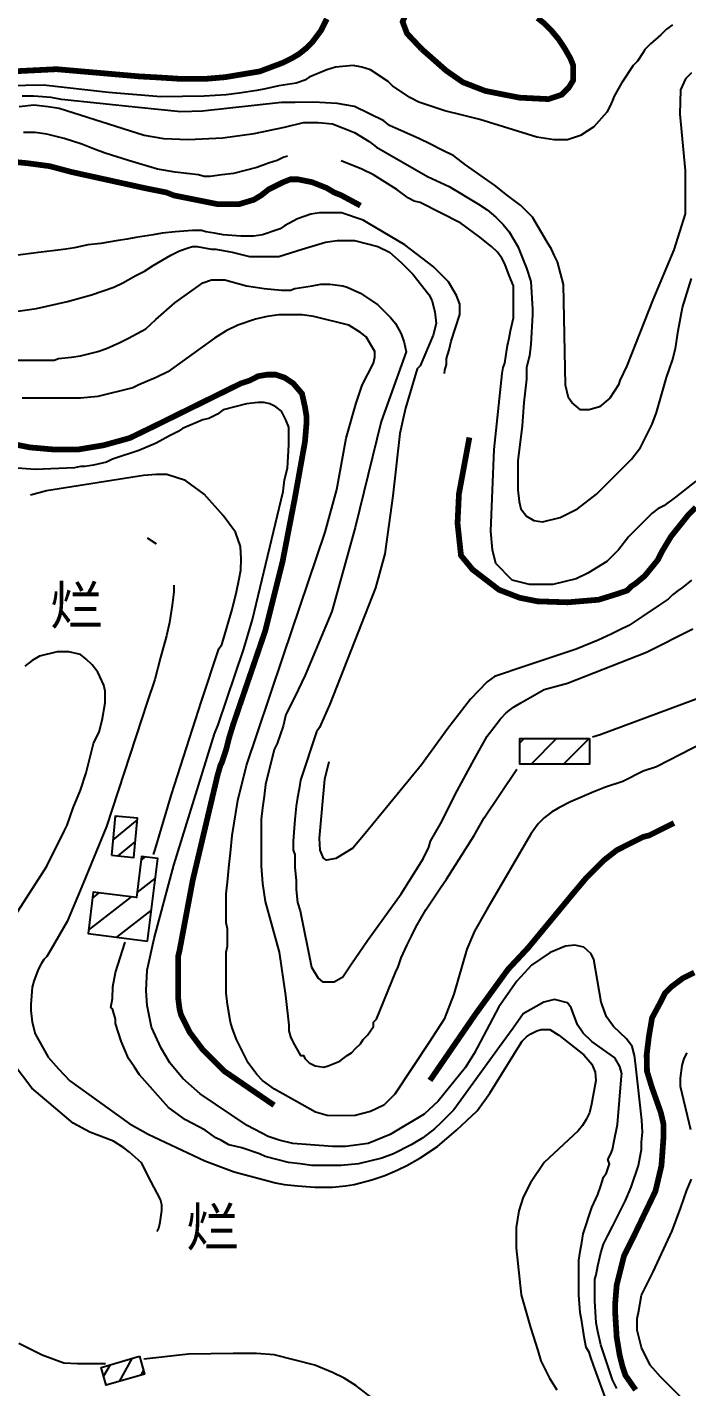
# Model space of a CAD drawing. Extents: x 35515948 to 35520624, y 3302916 to 3308279.
# Drawn here: x 35519017 to 35519304, y 3306207 to 3306799 of the extents above; entities that cross this region are included whole.
import ezdxf

# ---------------------------------------------------------------- set-up
doc = ezdxf.new("R2010")
doc.units = 0
doc.header["$LTSCALE"] = 10000
doc.header["$MEASUREMENT"] = 0
for name, color, linetype in [('2113', 7, 'CONTINUOUS'), ('8111', 34, 'CONTINUOUS'), ('8112', 34, 'CONTINUOUS')]:
    doc.layers.add(name, color=color, linetype=linetype)
doc.styles.add('仿宋体', font='')
doc.styles.get('仿宋体').set_extended_font_data('文鼎CS仿宋体')

msp = doc.modelspace()

# ---------------------------------------------------------------- linework, layer by layer
at = {"layer": '2113', "linetype": 'Continuous', "ltscale": 0.005}
for p, q in [((35519233.43, 3306489.03), (35519231.61, 3306487.22)), ((35519247.57, 3306489.03), (35519236.49, 3306477.96)), ((35519261.71, 3306489.03), (35519250.64, 3306477.96)), ((35519055.3, 3306454.49), (35519056.18, 3306455.21)), ((35519054.37, 3306444.87), (35519065.08, 3306453.68)), ((35519056.76, 3306437.99), (35519064.15, 3306444.06)), ((35519066.68, 3306436.04), (35519068.61, 3306437.55)), ((35519064.92, 3306422.01), (35519072.83, 3306428.16)), ((35519043.79, 3306405.57), (35519062.51, 3306420.13)), ((35519045.55, 3306419.61), (35519048.47, 3306421.88)), ((35519056.17, 3306402.53), (35519071.08, 3306414.13)), ((35519062.61, 3306219.08), (35519057.09, 3306209.1)), ((35519053.14, 3306216.35), (35519050.35, 3306211.32)), ((35519067.74, 3306213.94), (35519066.57, 3306211.82))]:
    msp.add_line(p, q, dxfattribs=at)
for points in [[(35519261.87, 3306489.03), (35519261.87, 3306477.96), (35519231.61, 3306477.96), (35519231.61, 3306489.03)], [(35519053.73, 3306438.29), (35519063.49, 3306437.33), (35519065.15, 3306454.34), (35519055.38, 3306455.29)], [(35519069.42, 3306400.88), (35519073.92, 3306436.88), (35519066.89, 3306437.76), (35519064.65, 3306419.86), (35519045.87, 3306422.21), (35519043.61, 3306404.1)], [(35519065.98, 3306220.05), (35519068.21, 3306212.3), (35519051.45, 3306207.48), (35519049.22, 3306215.23)]]:
    msp.add_lwpolyline(points, close=True, dxfattribs=at)
at = {"layer": '8111', "linetype": 'Continuous', "ltscale": 0.005, "flags": 128}
for points, elevation in [([(35519298.04, 3306799.94), (35519295.5, 3306798.03), (35519292.96, 3306795.49), (35519288.52, 3306791.68), (35519285.98, 3306789.14), (35519285.34, 3306787.87), (35519282.8, 3306784.06), (35519280.9, 3306782.15), (35519275.81, 3306774.54), (35519272.64, 3306768.82), (35519272.01, 3306766.92), (35519270.73, 3306764.38), (35519270.73, 3306764.38)], 470), ([(35519270.73, 3306764.38), (35519269.47, 3306761.83), (35519263.75, 3306755.48), (35519258.03, 3306751.67), (35519252.32, 3306749.77), (35519246.6, 3306749.77), (35519242.8, 3306750.4), (35519238.98, 3306751.04), (35519214.22, 3306758.66), (35519206.6, 3306760.56), (35519198.98, 3306762.47), (35519187.55, 3306766.28), (35519183.74, 3306768.19), (35519176.12, 3306773.27), (35519174.22, 3306775.17), (35519166.59, 3306780.25), (35519162.78, 3306781.52), (35519158.98, 3306782.15), (35519151.35, 3306781.52), (35519147.55, 3306780.25), (35519139.92, 3306777.08), (35519138.02, 3306775.81), (35519134.21, 3306774.54), (35519130.4, 3306773.9), (35519126.59, 3306773.27), (35519120.88, 3306772), (35519117.06, 3306771.36), (35519109.45, 3306770.09), (35519103.73, 3306769.46), (35519094.2, 3306768.82), (35519075.2, 3306768.61), (35519052.5, 3306770.5), (35519024.13, 3306773.65), (35519008.48, 3306773.27)], 470), ([(35519306.3, 3306778.98), (35519303.76, 3306776.44), (35519301.49, 3306771.57), (35519301.32, 3306761.06), (35519303.58, 3306736.41), (35519303.58, 3306717.66), (35519298.66, 3306701.84), (35519289.52, 3306680.1), (35519278.17, 3306651.44), (35519275.18, 3306644.99), (35519274.55, 3306643.09), (35519270.73, 3306637.37), (35519266.29, 3306633.56), (35519261.84, 3306632.29), (35519258.03, 3306632.29), (35519254.19, 3306635.38), (35519252.8, 3306637.46), (35519251.41, 3306643.02), (35519250.54, 3306686.85), (35519248.02, 3306696.75), (35519246.6, 3306699.6), (35519245.34, 3306702.14), (35519243.43, 3306705.32), (35519237.08, 3306716.11), (35519232, 3306721.19), (35519226.28, 3306725.64), (35519220.57, 3306730.08), (35519207.87, 3306738.97), (35519202.79, 3306742.78), (35519197.71, 3306745.32), (35519192.63, 3306747.86), (35519187.55, 3306750.4), (35519177.39, 3306754.85), (35519174.85, 3306756.12), (35519172.31, 3306758.02), (35519159.61, 3306764.38), (35519151.99, 3306765.65), (35519141.83, 3306766.28), (35519133.83, 3306766.09), (35519127.84, 3306766.09), (35519093.48, 3306762.31), (35519084.03, 3306761.99), (35519065.43, 3306763.88), (35519032.01, 3306767.35), (35519027.53, 3306768.19), (35519019.91, 3306768.82), (35519014.83, 3306768.82)], 465), ([(35519013.56, 3306764.38), (35519019.91, 3306765.01), (35519026.26, 3306764.38), (35519031.07, 3306763.57), (35519067.95, 3306751.91), (35519076.46, 3306750.34), (35519087.18, 3306750.02), (35519102.31, 3306750.65), (35519115.86, 3306752.54), (35519129.1, 3306755.38), (35519137.38, 3306757.39), (35519143.73, 3306757.39), (35519150.09, 3306756.75), (35519159.61, 3306752.94), (35519165.96, 3306749.13), (35519169.13, 3306746.59), (35519191.36, 3306733.89), (35519200.88, 3306729.45), (35519213.59, 3306721.83), (35519217.4, 3306719.29), (35519221.2, 3306716.11), (35519224.38, 3306712.94), (35519226.92, 3306709.76), (35519230.73, 3306703.41), (35519234.54, 3306693.89), (35519236.45, 3306688.17), (35519237.08, 3306676.11), (35519237.08, 3306673.57), (35519236.45, 3306660.87), (35519235.81, 3306655.79), (35519234.54, 3306650.71), (35519234.54, 3306645.63), (35519233.27, 3306635.47), (35519232.63, 3306625.31), (35519230.73, 3306610.07), (35519230.73, 3306597.37), (35519231.37, 3306592.29), (35519232, 3306589.11), (35519234.54, 3306585.94), (35519237.72, 3306584.03), (35519241.52, 3306583.4), (35519249.15, 3306585.3), (35519256.77, 3306589.11), (35519265.02, 3306595.46), (35519280.26, 3306610.7), (35519284.07, 3306615.78), (35519289.15, 3306625.94), (35519291.05, 3306631.02), (35519295.5, 3306646.26), (35519298.04, 3306653.88), (35519299.31, 3306658.96), (35519300.58, 3306666.58), (35519302.48, 3306676.74), (35519306.3, 3306689.44)], 460), ([(35519130.46, 3306742.64), (35519128.49, 3306742.15), (35519125.95, 3306740.88), (35519122.15, 3306739.61), (35519117.06, 3306737.7), (35519106.91, 3306735.16), (35519101.83, 3306734.53), (35519096.74, 3306733.89), (35519094.2, 3306733.89), (35519091.66, 3306734.53), (35519086.59, 3306735.16), (35519081.51, 3306735.8), (35519073.88, 3306737.07), (35519061.19, 3306740.88), (35519051.02, 3306744.05), (35519045.95, 3306745.96), (35519040.87, 3306747.86), (35519033.24, 3306750.4), (35519025.62, 3306752.31), (35519020.55, 3306752.94), (35519015.47, 3306752.94)], 455), ([(35519308.2, 3306601.18), (35519299.31, 3306594.19), (35519294.23, 3306590.38), (35519291.69, 3306589.11), (35519289.15, 3306587.21), (35519278.99, 3306577.05), (35519274.55, 3306571.33), (35519269.47, 3306566.25), (35519261.21, 3306561.17), (35519256.13, 3306558.63), (35519245.97, 3306556.09), (35519235.81, 3306556.09), (35519228.19, 3306558), (35519221.12, 3306565.33), (35519219.73, 3306571.32), (35519219.03, 3306579.39), (35519220.42, 3306614.98), (35519223.89, 3306648.05), (35519224.38, 3306650.71), (35519225.02, 3306652.61), (35519225.65, 3306656.42), (35519226.28, 3306660.23), (35519226.92, 3306663.41), (35519227.55, 3306666.58), (35519228.83, 3306672.3), (35519228.83, 3306678.01), (35519228.83, 3306684.36), (35519228.83, 3306686.27), (35519226.92, 3306690.71), (35519225.02, 3306695.79), (35519223.74, 3306698.33), (35519221.84, 3306700.87), (35519219.3, 3306703.41), (35519213.59, 3306707.86), (35519205.97, 3306713.57), (35519188.19, 3306722.46), (35519185.65, 3306723.1), (35519183.1, 3306724.37), (35519178.02, 3306728.18), (35519172.95, 3306731.35), (35519167.87, 3306734.53), (35519162.78, 3306737.07), (35519153.74, 3306740.65)], 455), ([(35519198.81, 3306648.07), (35519198.98, 3306649.44), (35519199.62, 3306651.98), (35519199.62, 3306654.52), (35519200.88, 3306658.33), (35519201.75, 3306662.15), (35519205.53, 3306673.8), (35519205.53, 3306678.21), (35519203.96, 3306681.99), (35519200.49, 3306687.97), (35519193.87, 3306694.59), (35519181.57, 3306704.04), (35519165.5, 3306713.48), (35519163.42, 3306714.84), (35519153.9, 3306718.02), (35519144.37, 3306718.02), (35519140.56, 3306717.38), (35519134.84, 3306715.48), (35519129.13, 3306712.3), (35519127.23, 3306711.03), (35519119.6, 3306708.49), (35519115.8, 3306707.86), (35519110.08, 3306707.86), (35519102.46, 3306708.49), (35519098.65, 3306709.13), (35519094.84, 3306709.76), (35519092.94, 3306710.4), (35519089.12, 3306710.4), (35519081.51, 3306709.76), (35519075.79, 3306709.13), (35519071.98, 3306708.49), (35519068.17, 3306707.86), (35519064.36, 3306707.22), (35519060.55, 3306706.59), (35519056.74, 3306705.95), (35519049.12, 3306704.68), (35519043.41, 3306704.05), (35519037.69, 3306702.78), (35519033.88, 3306702.14), (35519028.16, 3306701.51), (35519023.09, 3306700.89), (35518960.04, 3306692.7)], 445), ([(35519080.87, 3306555.91), (35519080.87, 3306552.92), (35519080.23, 3306547.2), (35519078.97, 3306539.58), (35519077.7, 3306533.87), (35519075.16, 3306524.34), (35519072.62, 3306514.82), (35519069.44, 3306505.29), (35519051.68, 3306450.75), (35519041.53, 3306426.45), (35519034.5, 3306409.44), (35519027.53, 3306397.34), (35519025.62, 3306394.17), (35519024.35, 3306392.9), (35519023.09, 3306390.99), (35519021.81, 3306388.45), (35519019.91, 3306383.37), (35519019.27, 3306380.83), (35519018.64, 3306373.21), (35519018.64, 3306370.67), (35519019.27, 3306365.59), (35519020.55, 3306360.51), (35519026.26, 3306350.35), (35519030.7, 3306345.27), (35519035.66, 3306340.03), (35519061.51, 3306321.44), (35519069.74, 3306316.78), (35519082.05, 3306310.95), (35519094.36, 3306305.12), (35519107.22, 3306300.34), (35519125.18, 3306295.56), (35519128.99, 3306294.93), (35519134.71, 3306294.29), (35519142.33, 3306293.66), (35519149.95, 3306293.66), (35519155.66, 3306294.29), (35519159.47, 3306294.93), (35519167.09, 3306296.83), (35519172.81, 3306298.74), (35519178.52, 3306301.28), (35519182.33, 3306303.18), (35519188.05, 3306306.36), (35519195.67, 3306311.44), (35519204.06, 3306318.52), (35519213.04, 3306326.93), (35519218.49, 3306334.65), (35519231.55, 3306355.71), (35519232.63, 3306357.34), (35519234.54, 3306359.24), (35519236.45, 3306360.51), (35519238.98, 3306361.78), (35519240.89, 3306362.42), (35519244.7, 3306362.42), (35519248.51, 3306359.88), (35519259.48, 3306351.28), (35519262.95, 3306347.2), (35519264.34, 3306343.73), (35519264.67, 3306340.12), (35519262.87, 3306329.81), (35519261.87, 3306326.02), (35519260.48, 3306323.23), (35519258.95, 3306320.48), (35519257.04, 3306318.29), (35519242.23, 3306304.43), (35519236.24, 3306295.62), (35519233.08, 3306289.32), (35519231.19, 3306283.33), (35519229.93, 3306276.09), (35519229.93, 3306267.27), (35519232.14, 3306246.8), (35519236.24, 3306232.62), (35519239.39, 3306222.54), (35519240.75, 3306218.09), (35519244.56, 3306210.47), (35519247.74, 3306205.39)], 410), ([(35519005.3, 3306401.79), (35519025.62, 3306433.54), (35519033.24, 3306448.78), (35519034.52, 3306451.32), (35519037.05, 3306458.94), (35519040.23, 3306466.56), (35519042.77, 3306474.18), (35519045.95, 3306486.88), (35519048.48, 3306491.96), (35519049.76, 3306497.04), (35519051.02, 3306504.66), (35519051.02, 3306509.74), (35519050.39, 3306512.28), (35519047.85, 3306517.99), (35519045.31, 3306521.17), (35519042.77, 3306523.71), (35519040.23, 3306525.61), (35519035.15, 3306526.88), (35519030.07, 3306526.88), (35519022.45, 3306524.98), (35519019.27, 3306523.07), (35519016.1, 3306520.53)], 405), ([(35519073.63, 3306274.37), (35519074.38, 3306275.88), (35519075.02, 3306278.42), (35519075.65, 3306283.5), (35519075.65, 3306286.04), (35519075.08, 3306288.31), (35519070.96, 3306296.31), (35519066.83, 3306304.32), (35519061.68, 3306308.9), (35519059.14, 3306310.8), (35519054.68, 3306313.68), (35519044.31, 3306317.6), (35519037.16, 3306321.52), (35519019.05, 3306336.87), (35519011.41, 3306346.94)], 405), ([(35519167.73, 3306201.58), (35519160.11, 3306207.3), (35519155.03, 3306210.47), (35519149.95, 3306213.01), (35519142.33, 3306216.19), (35519124.55, 3306220.63), (35519116.93, 3306221.27), (35519106.77, 3306221.27), (35519087.26, 3306220.97), (35519067.81, 3306218.81)], 410)]:
    msp.add_lwpolyline(points, dxfattribs=dict(at, elevation=elevation))
at = {"layer": '8111', "linetype": 'Continuous', "ltscale": 0.005}
for points, elevation in [([(35519011.02, 3306674.84), (35519021.13, 3306676.32), (35519034.68, 3306679.47), (35519045.08, 3306682.3), (35519054.84, 3306685.63), (35519058.65, 3306687.54), (35519064.36, 3306690.71), (35519068.17, 3306692.62), (35519071.98, 3306695.16), (35519079.6, 3306699.6), (35519083.41, 3306701.51), (35519087.22, 3306702.78), (35519089.12, 3306703.41), (35519091.03, 3306703.41), (35519097.38, 3306702.14), (35519099.28, 3306702.14), (35519106.27, 3306700.87), (35519113.89, 3306698.97), (35519126.59, 3306698.97), (35519136.75, 3306702.14), (35519146.91, 3306705.32), (35519151.99, 3306705.95), (35519159.61, 3306705.95), (35519169.77, 3306703.41), (35519174.85, 3306700.87), (35519179.93, 3306696.43), (35519185.01, 3306691.35), (35519191.99, 3306682.46), (35519193.27, 3306679.92), (35519194.53, 3306674.84), (35519195.17, 3306669.76), (35519193.9, 3306664.68), (35519188.19, 3306651.34), (35519186.91, 3306650.07), (35519181.84, 3306632.93), (35519180.56, 3306627.21), (35519179.41, 3306621.87), (35519176.26, 3306594.78), (35519172.79, 3306569.58), (35519168.7, 3306554.78), (35519148.84, 3306504.07), (35519144.37, 3306493.86), (35519143.1, 3306491.96), (35519136.12, 3306471), (35519135.48, 3306467.19), (35519134.84, 3306463.38), (35519134.21, 3306459.57), (35519133.58, 3306453.86), (35519132.94, 3306444.33), (35519132.94, 3306440.52), (35519133.58, 3306438.62), (35519133.58, 3306436.71), (35519133.58, 3306432.9), (35519134.21, 3306427.19), (35519134.21, 3306423.38), (35519134.84, 3306417.66), (35519135.87, 3306414.02), (35519140.92, 3306389.46), (35519143.75, 3306384.73), (35519145.64, 3306383.16), (35519147.54, 3306383.16), (35519150.69, 3306383.16), (35519154.47, 3306385.36), (35519158.34, 3306390.99), (35519165.33, 3306401.15), (35519179.93, 3306421.47), (35519183.1, 3306426.55), (35519186.28, 3306431.63), (35519189.45, 3306436.71), (35519191.99, 3306441.79), (35519192.63, 3306444.33), (35519197.08, 3306451.95), (35519199.62, 3306457.03), (35519203.42, 3306464.65), (35519211.68, 3306479.89), (35519217.4, 3306490.05), (35519223.11, 3306497.67), (35519225.65, 3306500.21), (35519228.83, 3306502.75), (35519232, 3306504.66), (35519242.16, 3306510.37), (35519252.38, 3306513.19), (35519286.74, 3306526.74), (35519306.91, 3306536.82)], 440), ([(35519005.94, 3306653.88), (35519028.8, 3306653.88), (35519030.7, 3306654.52), (35519036.42, 3306655.15), (35519040.23, 3306655.79), (35519047.85, 3306657.69), (35519051.66, 3306658.96), (35519057.38, 3306661.5), (35519061.19, 3306663.41), (35519068.72, 3306667.5), (35519073.14, 3306671.59), (35519081.33, 3306678.84), (35519093.57, 3306687.54), (35519097.38, 3306688.81), (35519099.28, 3306688.81), (35519103.09, 3306688.81), (35519112.62, 3306686.27), (35519116.43, 3306685.63), (35519120.24, 3306685), (35519127.86, 3306684.36), (35519131.67, 3306684.36), (35519133.58, 3306685), (35519137.38, 3306685.63), (35519141.2, 3306686.27), (35519145.01, 3306686.9), (35519148.81, 3306686.9), (35519154.53, 3306686.27), (35519156.44, 3306685.63), (35519162.15, 3306683.09), (35519169.77, 3306678.01), (35519175.48, 3306672.3), (35519177.39, 3306669.76), (35519179.93, 3306665.31), (35519181.2, 3306661.5), (35519182.1, 3306657.47), (35519171.22, 3306627.22), (35519159.87, 3306580.92), (35519149.78, 3306544.39), (35519138.12, 3306516.67), (35519133.58, 3306507.2), (35519129.77, 3306499.58), (35519128.49, 3306494.5), (35519125.95, 3306486.88), (35519124.69, 3306484.34), (35519120.88, 3306469.1), (35519120.24, 3306464.02), (35519119.6, 3306458.94), (35519118.97, 3306453.86), (35519118.97, 3306433.54), (35519119.6, 3306425.92), (35519120.74, 3306418.12), (35519126.73, 3306396.07), (35519129.57, 3306377.17), (35519131.03, 3306364.32), (35519131.03, 3306361.78), (35519131.67, 3306359.24), (35519132.94, 3306356.7), (35519136.12, 3306350.99), (35519137.38, 3306350.99), (35519138.02, 3306349.72), (35519139.92, 3306347.81), (35519142.47, 3306346.54), (35519146.27, 3306345.91), (35519148.18, 3306346.54), (35519153.24, 3306348.5), (35519156.44, 3306350.99), (35519158.34, 3306352.26), (35519160.24, 3306354.16), (35519162.15, 3306356.07), (35519163.42, 3306357.97), (35519165.33, 3306359.88), (35519167.87, 3306363.69), (35519167.87, 3306365.59), (35519169.13, 3306366.86), (35519177.39, 3306387.18), (35519178.66, 3306389.72), (35519179.93, 3306393.53), (35519182.47, 3306399.25), (35519184.38, 3306403.06), (35519186.28, 3306406.87), (35519190.73, 3306414.49), (35519197.08, 3306424.01), (35519199.62, 3306427.82), (35519211.68, 3306446.87), (35519216.12, 3306454.49), (35519230.24, 3306475.67)], 435), ([(35519322.15, 3306492.68), (35519291.05, 3306476.72), (35519285.34, 3306474.81), (35519276.45, 3306470.37), (35519268.83, 3306467.83), (35519263.75, 3306465.92), (35519253.59, 3306461.48), (35519248.51, 3306458.94), (35519245.34, 3306457.03), (35519242.16, 3306454.49), (35519239.62, 3306451.95), (35519236.51, 3306447.73), (35519217.28, 3306414.66), (35519211.92, 3306405.21), (35519208.46, 3306397.34), (35519202.78, 3306377.81), (35519198.68, 3306366.79), (35519191.94, 3306356.58), (35519177.2, 3306334.17), (35519172.32, 3306329.37), (35519166.56, 3306326.58), (35519159.85, 3306324.92), (35519152.52, 3306324.75), (35519147.64, 3306324.92), (35519142.58, 3306326.32), (35519124.82, 3306336.4), (35519119.6, 3306340.19), (35519117.06, 3306342.73), (35519113.26, 3306347.81), (35519108.17, 3306357.97), (35519106.27, 3306363.05), (35519105.63, 3306365.59), (35519104.37, 3306373.21), (35519103.73, 3306378.29), (35519103.73, 3306396.07), (35519104.37, 3306398.61), (35519104.37, 3306406.23), (35519103.73, 3306408.77), (35519103.73, 3306421.47), (35519104.37, 3306426.55), (35519105, 3306434.17), (35519105.63, 3306439.25), (35519106.27, 3306446.87), (35519108.81, 3306462.11), (35519112.62, 3306477.35), (35519117.24, 3306491.14), (35519128.58, 3306524.84), (35519146.87, 3306579.02), (35519151.91, 3306597.6), (35519156.01, 3306619.96), (35519160.11, 3306634.77), (35519162.94, 3306642.95), (35519167.87, 3306652.61), (35519168.5, 3306655.15), (35519168.5, 3306657.69), (35519164.69, 3306664.04), (35519162.15, 3306665.95), (35519157.07, 3306669.12), (35519141.83, 3306672.93), (35519136.75, 3306673.57), (35519126.59, 3306673.57), (35519121.51, 3306672.93), (35519116.43, 3306671.66), (35519108.81, 3306669.12), (35519103.73, 3306666.58), (35519098.65, 3306663.41), (35519078.33, 3306648.8), (35519073.25, 3306646.26), (35519065.63, 3306643.09), (35519063.09, 3306641.82), (35519047.85, 3306638.01), (35519040.23, 3306637.37), (35519014.83, 3306637.37)], 430), ([(35519273.77, 3306206.03), (35519271.87, 3306209.84), (35519266.79, 3306225.08), (35519265.52, 3306230.79), (35519264.88, 3306234.6), (35519264.25, 3306244.13), (35519264.25, 3306253.65), (35519264.88, 3306255.56), (35519265.52, 3306259.37), (35519266.79, 3306265.08), (35519268.06, 3306268.89), (35519269.96, 3306272.7), (35519271.87, 3306276.51), (35519273.77, 3306280.32), (35519275.68, 3306284.13), (35519277.58, 3306287.94), (35519280.12, 3306293.66), (35519283.3, 3306303.18), (35519283.93, 3306306.99), (35519284.57, 3306310.17), (35519284.57, 3306313.34), (35519284.94, 3306317.6), (35519284.67, 3306322.88), (35519281.95, 3306347.67), (35519281.53, 3306351.11), (35519280.57, 3306355.01), (35519278.06, 3306358.23), (35519272.33, 3306363.69), (35519269.38, 3306367.86), (35519267.03, 3306374.28), (35519263.82, 3306392.86), (35519262.69, 3306395.38), (35519259.48, 3306398.15), (35519255.58, 3306399.11), (35519251.41, 3306398.59), (35519244.81, 3306395.9), (35519236.74, 3306390.34), (35519230.32, 3306383.48), (35519222.51, 3306372.2), (35519211.74, 3306351.98), (35519207.82, 3306345.66), (35519196.08, 3306331.2), (35519189.98, 3306325.45), (35519175.11, 3306316.64), (35519165.6, 3306312.72), (35519155.66, 3306311.44), (35519153.76, 3306311.44), (35519149.95, 3306311.44), (35519140.42, 3306312.07), (35519132.8, 3306312.71), (35519126.76, 3306314.2), (35519122.03, 3306315.77), (35519112.89, 3306320.5), (35519092.4, 3306334.36), (35519084.84, 3306340.97), (35519079.16, 3306347.9), (35519075.38, 3306354.2), (35519071.16, 3306363.31), (35519069.27, 3306372.76), (35519068.95, 3306379.37), (35519069.27, 3306388.19), (35519072.42, 3306402.05), (35519080.93, 3306433.86), (35519098.58, 3306491.18), (35519100.29, 3306495.11), (35519111.35, 3306528.15), (35519115.16, 3306540.85), (35519128.49, 3306596.73), (35519129.13, 3306601.81), (35519130.4, 3306606.89), (35519131.03, 3306617.05), (35519131.03, 3306624.67), (35519129.77, 3306627.85), (35519127.86, 3306631.66), (35519125.32, 3306633.56), (35519122.78, 3306634.83), (35519120.24, 3306635.47), (35519117.7, 3306635.47), (35519112.62, 3306634.83), (35519102.46, 3306632.29), (35519099.92, 3306630.39), (35519096.11, 3306628.48), (35519093.57, 3306627.85), (35519084.68, 3306624.04), (35519082.77, 3306622.77), (35519078.97, 3306620.86), (35519073.25, 3306617.69), (35519065.63, 3306614.51), (35519054.2, 3306610.7), (35519051.66, 3306609.43), (35519045.95, 3306608.16), (35519042.13, 3306607.53), (35519040.23, 3306607.53), (35519037.62, 3306606.91), (35519020.55, 3306606.26), (35519012.92, 3306606.89)], 420), ([(35519072.07, 3306438.51), (35519072.77, 3306440.69), (35519079.89, 3306464.73), (35519092.94, 3306505.29), (35519100.55, 3306528.15), (35519101.83, 3306530.06), (35519102.46, 3306531.96), (35519106.27, 3306545.3), (35519108.17, 3306552.92), (35519109.45, 3306558.63), (35519110.08, 3306562.44), (35519110.3, 3306567.36), (35519109.98, 3306572.72), (35519107.78, 3306579.02), (35519102.42, 3306586.26), (35519094.13, 3306595.45), (35519086.05, 3306601.44), (35519077.81, 3306604.13), (35519073.21, 3306604.13), (35519067.74, 3306603.69), (35519025.47, 3306597.01), (35519018.56, 3306595.07)], 415), ([(35519073.44, 3306573.68), (35519073.25, 3306573.87), (35519069.46, 3306576.4)], 410), ([(35519306.3, 3306558), (35519302.48, 3306554.82), (35519300.58, 3306553.55), (35519298.04, 3306551.65), (35519296.13, 3306549.74), (35519292.33, 3306547.2), (35519284.7, 3306542.12), (35519278.99, 3306538.31), (35519275.18, 3306536.41), (35519271.37, 3306534.5), (35519265.66, 3306531.96), (35519256.16, 3306528), (35519234.41, 3306520.75), (35519220.54, 3306516.03), (35519217.39, 3306513.82), (35519210.14, 3306506.26), (35519200.18, 3306493.39), (35519188.83, 3306477.65), (35519164.24, 3306447.72), (35519158.88, 3306441.38), (35519151.5, 3306436.78), (35519147.42, 3306436.08), (35519146.03, 3306436.95), (35519144.65, 3306440.42), (35519144.38, 3306445.72), (35519146.73, 3306471.41), (35519148.55, 3306479.06)], 445), ([(35519263.29, 3306489.78), (35519266.56, 3306490.83), (35519312.27, 3306507.84)], 435), ([(35519269.96, 3306199.04), (35519263.61, 3306216.19), (35519262.34, 3306220), (35519261.71, 3306221.9), (35519260.44, 3306223.81), (35519259.8, 3306227.62), (35519259.17, 3306231.43), (35519258.53, 3306235.24), (35519257.9, 3306239.05), (35519257.26, 3306246.67), (35519257.26, 3306261.91), (35519257.9, 3306265.72), (35519258.53, 3306269.53), (35519259.17, 3306273.34), (35519262.98, 3306284.77), (35519265.52, 3306290.48), (35519266.79, 3306294.29), (35519268.06, 3306298.1), (35519269.33, 3306300.01), (35519270.6, 3306303.82), (35519269.96, 3306305.72), (35519271.23, 3306308.26), (35519271.87, 3306310.17), (35519272.6, 3306313.89), (35519274.08, 3306321.04), (35519275.85, 3306342.16), (35519275.97, 3306343.04), (35519275.11, 3306346.25), (35519273.02, 3306349.98), (35519262.95, 3306357.1), (35519259.22, 3306360.74), (35519256.7, 3306364.39), (35519253.93, 3306371.77), (35519252.36, 3306374.02), (35519246.63, 3306375.41), (35519242.03, 3306374.28), (35519233.09, 3306369.25), (35519228.67, 3306363), (35519222.79, 3306354.88), (35519202.79, 3306327.41), (35519197.34, 3306321.87), (35519194.4, 3306319.06), (35519189.32, 3306315.25), (35519184.24, 3306312.07), (35519176.62, 3306308.26), (35519171.54, 3306306.36), (35519161.38, 3306303.82), (35519153.76, 3306303.18), (35519141.06, 3306303.18), (35519135.98, 3306303.82), (35519130.9, 3306304.45), (35519120.74, 3306306.99), (35519118.2, 3306308.26), (35519110.58, 3306310.8), (35519108.04, 3306311.44), (35519104.86, 3306312.07), (35519101.69, 3306313.98), (35519099.15, 3306315.25), (35519094.62, 3306318.47), (35519086.08, 3306323.09), (35519078.66, 3306328.41), (35519065.91, 3306342.64), (35519063.73, 3306345.91), (35519061.19, 3306349.72), (35519058.01, 3306357.34), (35519055.47, 3306364.96), (35519055.47, 3306366.86), (35519054.2, 3306371.31), (35519053.56, 3306371.94), (35519054.2, 3306375.93), (35519054.37, 3306380.97), (35519055.5, 3306387.13), (35519059.76, 3306400.33)], 415), ([(35519305.99, 3306318.6), (35519301.58, 3306337.5), (35519301.55, 3306341.14), (35519302.24, 3306346.64), (35519303.12, 3306349.72), (35519304.39, 3306352.26)], 430), ([(35519302.98, 3306200.95), (35519292.82, 3306211.11), (35519288.38, 3306216.19), (35519284.57, 3306223.81), (35519282.66, 3306231.43), (35519282.66, 3306236.51), (35519283.3, 3306239.05), (35519284.57, 3306246.67), (35519289.65, 3306256.83), (35519297.9, 3306274.61), (35519299.81, 3306279.69), (35519301.71, 3306284.77), (35519304.25, 3306292.39), (35519306.31, 3306297.18)], 430), ([(35519013.42, 3306225.71), (35519023.58, 3306220.63), (35519028.66, 3306218.73), (35519033.04, 3306217.19), (35519039.03, 3306216.88), (35519050.38, 3306216.88), (35519051.19, 3306216.97)], 410)]:
    msp.add_lwpolyline(points, dxfattribs=dict(at, elevation=elevation))
at = {"layer": '8112', "linetype": 'Continuous', "ltscale": 0.005, "const_width": 2.5, "flags": 128}
for points, elevation in [([(35519185.71, 3306810.16), (35519183.1, 3306807.56), (35519180.56, 3306801.21), (35519182.47, 3306796.12), (35519188.82, 3306789.39)], 475), ([(35519147.55, 3306802.48), (35519145.01, 3306797.4), (35519141.2, 3306792.31), (35519138.66, 3306789.77), (35519135.48, 3306787.23), (35519132.3, 3306785.33), (35519128.49, 3306783.42), (35519123.41, 3306781.52), (35519118.34, 3306779.62), (35519110.72, 3306778.35), (35519103.09, 3306777.08), (35519095.48, 3306776.44), (35519082.77, 3306776.44), (35519072.62, 3306777.08), (35519066.06, 3306777.43), (35519029.81, 3306780.58), (35519010.89, 3306779.63)], 475), ([(35519188.82, 3306789.39), (35519199.54, 3306779.94), (35519206.79, 3306774.9), (35519216.56, 3306771.12), (35519231.37, 3306768.19), (35519244.06, 3306767.55), (35519249.78, 3306769.46), (35519252.95, 3306772.63), (35519254.86, 3306775.81), (35519254.86, 3306782.15), (35519253.59, 3306785.33), (35519251.05, 3306789.77), (35519248.51, 3306793.58), (35519245.34, 3306797.4), (35519242.16, 3306800.57), (35519239.3, 3306802.86)], 475), ([(35519162.19, 3306721.16), (35519153.9, 3306725.64), (35519150.72, 3306726.91), (35519147.55, 3306728.81), (35519141.2, 3306731.35), (35519134.84, 3306732.62), (35519131.67, 3306732.62), (35519128.49, 3306731.35), (35519122.15, 3306728.18), (35519118.97, 3306725.64), (35519115.8, 3306723.73), (35519109.45, 3306721.83), (35519099.92, 3306721.83), (35519080.87, 3306725.64), (35519077.7, 3306726.91), (35519074.52, 3306727.54), (35519068.17, 3306728.81), (35519036.42, 3306735.8), (35519026.9, 3306738.34), (35519017.37, 3306739.61), (35519011.02, 3306740.24)], 450), ([(35519124.57, 3306329.39), (35519102.82, 3306344.28), (35519093.57, 3306353.53), (35519087.85, 3306361.15), (35519084.05, 3306368.77), (35519083.41, 3306371.31), (35519082.77, 3306376.39), (35519082.77, 3306394.17), (35519083.41, 3306396.71), (35519085.31, 3306406.87), (35519087.22, 3306417.03), (35519089.12, 3306427.19), (35519099.92, 3306472.91), (35519101.19, 3306477.35), (35519101.83, 3306478.62), (35519103.73, 3306484.34), (35519105, 3306489.42), (35519106.71, 3306495.02), (35519120.7, 3306535.87), (35519128.27, 3306566.1), (35519133.63, 3306593.82), (35519138.02, 3306618.32), (35519138.66, 3306625.94), (35519138.66, 3306629.75), (35519138.02, 3306633.56), (35519136.75, 3306639.28), (35519132.94, 3306643.72), (35519129.13, 3306646.26), (35519125.32, 3306647.53), (35519121.51, 3306647.53), (35519117.7, 3306646.9), (35519113.89, 3306644.99), (35519110.08, 3306643.72), (35519072.79, 3306625.32), (35519061.76, 3306619.96), (35519050.41, 3306616.81), (35519039.06, 3306614.92), (35519028.97, 3306614.92), (35519018.26, 3306615.87), (35519007.22, 3306618.07)], 425), ([(35519298.73, 3306452.3), (35519287.88, 3306446.87), (35519285.34, 3306446.24), (35519273.91, 3306440.52), (35519268.2, 3306436.08), (35519260.58, 3306428.46), (35519254.79, 3306421.59), (35519235.25, 3306397.97), (35519226.42, 3306388.52), (35519212.24, 3306368.99), (35519192.46, 3306340.19)], 425)]:
    msp.add_lwpolyline(points, dxfattribs=dict(at, elevation=elevation))
at = {"layer": '8112', "linetype": 'Continuous', "ltscale": 0.005, "const_width": 2.5}
for points, elevation in [([(35519308.2, 3306589.75), (35519305.02, 3306586.57), (35519297.41, 3306577.05), (35519293.59, 3306570.7), (35519291.69, 3306566.89), (35519285.98, 3306559.9), (35519282.16, 3306556.73), (35519280.26, 3306555.46), (35519278.35, 3306553.55), (35519273.98, 3306552.05), (35519265.91, 3306549.53), (35519252.36, 3306548.4), (35519239.26, 3306548.84), (35519231.45, 3306550.4), (35519222.51, 3306553.87), (35519211.05, 3306562.64), (35519205.97, 3306568.79), (35519204.46, 3306582.8), (35519205.09, 3306595.71), (35519209.63, 3306620.19)], 450), ([(35519282.03, 3306205.39), (35519277.58, 3306211.74), (35519276.31, 3306215.55), (35519275.04, 3306220.63), (35519273.77, 3306228.25), (35519273.14, 3306238.41), (35519273.14, 3306243.49), (35519273.77, 3306251.11), (35519276.95, 3306263.81), (35519281.5, 3306272.91), (35519290.65, 3306291.96), (35519293.26, 3306303.04), (35519294.13, 3306315.07), (35519294.13, 3306321.26), (35519293, 3306326.15), (35519289.08, 3306337.22), (35519286.98, 3306344.11), (35519286.81, 3306351.26), (35519287.78, 3306359.28), (35519289.17, 3306367.43), (35519292.96, 3306374.48), (35519294.87, 3306378.29), (35519297.41, 3306380.83), (35519302.48, 3306384.64), (35519307.56, 3306387.18)], 425)]:
    msp.add_lwpolyline(points, dxfattribs=dict(at, elevation=elevation))

# ---------------------------------------------------------------- texts
at = {"layer": '2113', "linetype": 'Continuous', "ltscale": 0.005, "style": '仿宋体'}
for p in [(35519026.92, 3306538.47, 3306538.3), (35519086.17, 3306267.73, 3306538.3)]:
    msp.add_text('烂', height=17, dxfattribs=at).set_placement(p)

doc.saveas('drawing.dxf')
